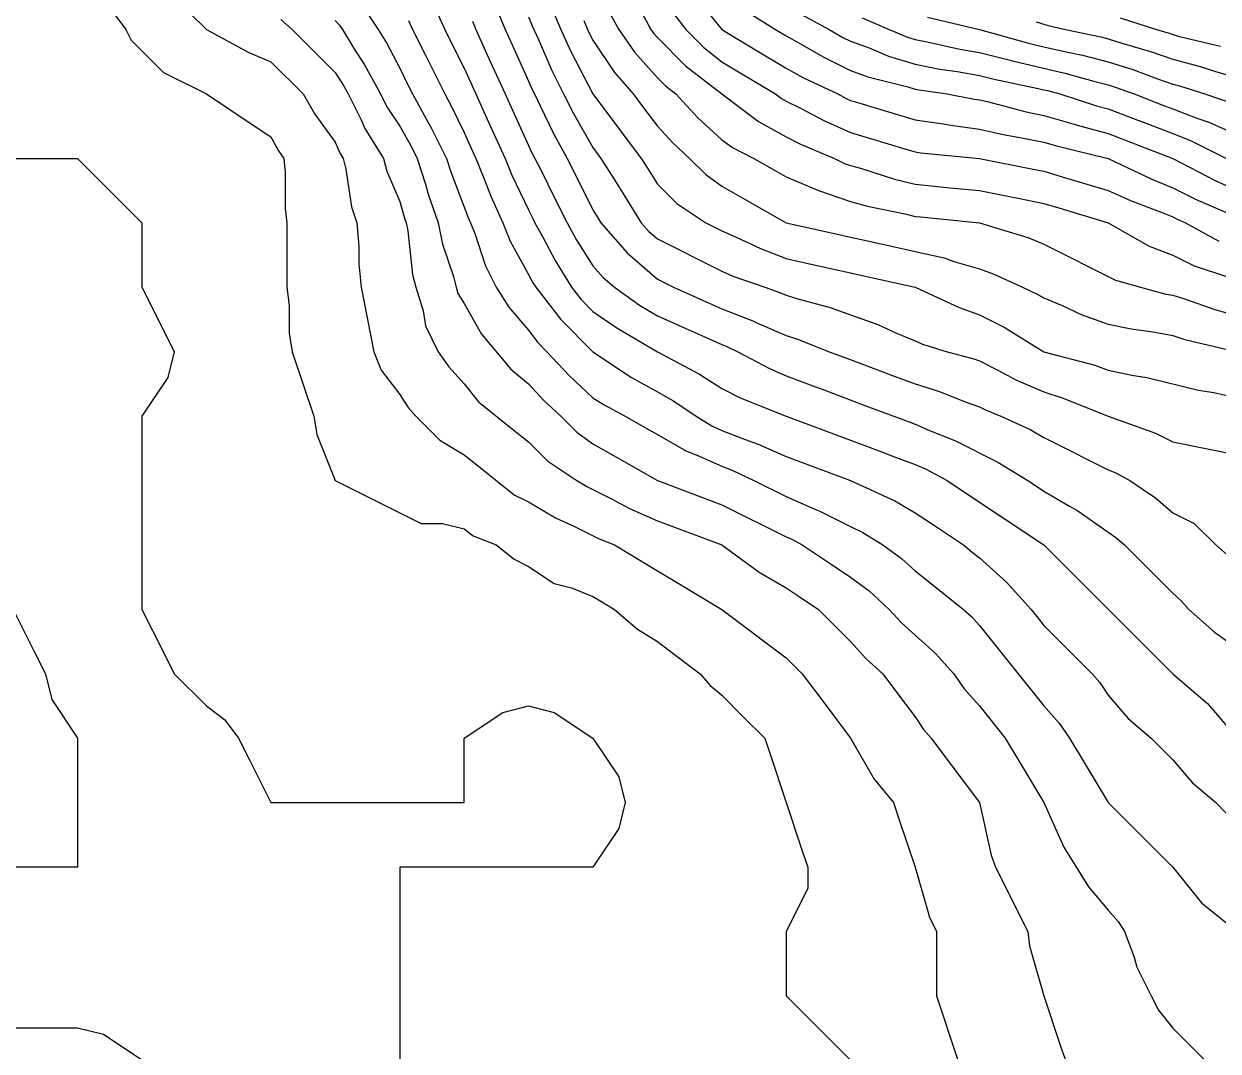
# Model space of a CAD drawing. Header units: inches. Extents: x 794995 to 811195, y 2485918 to 2508058.
# Drawn here: x 805230 to 805786, y 2498673 to 2499151 of the extents above; entities that cross this region are included whole.
import ezdxf

# ---------------------------------------------------------------- set-up
doc = ezdxf.new("R2010")
doc.units = ezdxf.units.IN
doc.header["$MEASUREMENT"] = 0
doc.layers.add('contour', color=7, linetype='Continuous')

msp = doc.modelspace()

# ---------------------------------------------------------------- linework, layer by layer
at = {"layer": 'contour'}
for points in [[(805300.16, 2499163.36), (805315.16, 2499148.36), (805334.57, 2499137.77), (805345.16, 2499133.36), (805360.16, 2499118.36), (805365.69, 2499108.89), (805375.16, 2499095.86), (805377.47, 2499090.67), (805378.91, 2499088.36), (805380.16, 2499083.36), (805382.66, 2499065.86), (805385.16, 2499058.36), (805386.07, 2499047.45), (805386.07, 2499039.27), (805387.16, 2499028.36), (805393.16, 2498998.36), (805396.59, 2498989.79), (805405.16, 2498978.36), (805409.16, 2498972.36), (805412.66, 2498968.36), (805423.91, 2498957.11), (805435.16, 2498950.36), (805441.83, 2498945.03), (805458.49, 2498931.69), (805465.16, 2498928.36), (805477.79, 2498920.99), (805486.59, 2498916.93), (805498.02, 2498911.22), (805505.16, 2498908.36), (805525.16, 2498896.36), (805536.41, 2498889.61), (805555.16, 2498878.36), (805585.16, 2498855.86), (805592.66, 2498848.36), (805602.3, 2498835.5), (805615.16, 2498818.36), (805626.07, 2498799.27), (805635.16, 2498788.36), (805637.66, 2498780.86), (805645.16, 2498758.36), (805651.83, 2498735.03), (805655.16, 2498728.36), (805655.16, 2498698.36), (805665.16, 2498668.36)], [(805541.83, 2499165.03), (805555.16, 2499148.36), (805573.91, 2499137.11), (805585.16, 2499130.36), (805592.9, 2499126.1), (805609.16, 2499118.36), (805613.09, 2499116.29), (805615.16, 2499115.36), (805619.45, 2499114.08), (805635.93, 2499109.13), (805645.16, 2499106.36), (805659.28, 2499104.24), (805660.76, 2499103.96), (805675.16, 2499102), (805686.27, 2499099.47), (805695.69, 2499097.84), (805705.16, 2499095.86), (805710.97, 2499094.17), (805735.16, 2499088.36), (805755.48, 2499078.68), (805765.16, 2499074.72), (805776.07, 2499069.27), (805790.54, 2499062.98)], [(805268.02, 2499161.22), (805277.66, 2499148.36), (805280.16, 2499143.36), (805295.16, 2499128.36), (805315.16, 2499118.36), (805333.16, 2499106.36), (805345.16, 2499098.36), (805348.69, 2499091.89), (805351.16, 2499088.36), (805351.83, 2499081.69), (805351.83, 2499065.03), (805352.66, 2499058.36), (805352.66, 2499028.36), (805353.73, 2499019.79), (805353.73, 2499006.93), (805355.16, 2498998.36), (805365.16, 2498968.36), (805366.59, 2498959.79), (805375.16, 2498938.36), (805415.16, 2498918.36), (805425.16, 2498918.36), (805435.16, 2498915.86), (805439.45, 2498912.65), (805450.16, 2498908.36), (805458.49, 2498901.69), (805465.16, 2498898.36), (805477.16, 2498890.36), (805485.16, 2498888.36), (805495.16, 2498884.36), (805498.91, 2498882.11), (805505.16, 2498878.36), (805515.93, 2498869.13), (805525.16, 2498863.36), (805533.73, 2498856.93), (805545.16, 2498848.36), (805549.7, 2498842.91), (805555.16, 2498838.36), (805565.16, 2498828.36), (805575.16, 2498818.36), (805577.66, 2498810.86), (805592.66, 2498765.86), (805595.16, 2498758.36), (805595.16, 2498748.36), (805585.16, 2498728.36), (805585.16, 2498698.36), (805615.16, 2498668.36)], [(805387.16, 2499160.36), (805395.16, 2499148.36), (805398.95, 2499142.15), (805405.16, 2499130.36), (805409.16, 2499122.36), (805411.16, 2499118.36), (805418.49, 2499105.03), (805419.7, 2499102.91), (805426.98, 2499088.36), (805428.95, 2499082.15), (805437.23, 2499060.43), (805438.16, 2499058.36), (805440.16, 2499053.36), (805445.16, 2499038.36), (805450.16, 2499028.36), (805455.93, 2499019.13), (805465.16, 2499008.36), (805469.45, 2499002.65), (805473.73, 2498998.36), (805484.05, 2498987.25), (805495.16, 2498976.93), (805500.38, 2498973.58), (805510.16, 2498968.36), (805519.7, 2498962.91), (805525.16, 2498959.79), (805538.79, 2498952), (805543.16, 2498950.36), (805555.16, 2498945.03), (805559.96, 2498943.16), (805570.16, 2498938.36), (805585.16, 2498930.86), (805598.49, 2498925.03), (805600.87, 2498924.08), (805615.16, 2498916.93), (805620.87, 2498914.08), (805630.16, 2498908.36), (805638.84, 2498902.05), (805645.16, 2498896.36), (805655.16, 2498888.36), (805667.66, 2498878.36), (805671.63, 2498874.83), (805675.16, 2498870.86), (805685.16, 2498858.36), (805693.16, 2498848.36), (805705.16, 2498833.36), (805712.22, 2498825.42), (805717.16, 2498818.36), (805723.91, 2498807.11), (805735.16, 2498788.36), (805765.16, 2498758.36), (805778.49, 2498741.7), (805811.83, 2498715.03)], [(805419.64, 2499162.84), (805426.16, 2499148.36), (805429.16, 2499142.36), (805435.16, 2499130.36), (805438.91, 2499122.11), (805440.61, 2499118.36), (805445.16, 2499108.36), (805448.28, 2499101.49), (805454.25, 2499088.36), (805457.42, 2499080.62), (805465.16, 2499064.36), (805467.16, 2499060.36), (805468.16, 2499058.36), (805471.83, 2499051.69), (805477.57, 2499040.77), (805485.16, 2499028.36), (805489.53, 2499022.74), (805495.16, 2499017.11), (805506.27, 2499009.47), (805525.16, 2498998.36), (805544.72, 2498987.93), (805555.16, 2498981.22), (805563.73, 2498976.93), (805585.16, 2498968.36), (805615.16, 2498957.11), (805628.79, 2498952), (805633.16, 2498950.36), (805645.16, 2498945.86), (805650.38, 2498943.58), (805660.16, 2498938.36), (805669.16, 2498932.36), (805687.16, 2498920.36), (805705.16, 2498908.36), (805765.16, 2498848.36), (805781.31, 2498834.51), (805795.16, 2498818.36)], [(805448.71, 2499161.91), (805454.25, 2499148.36), (805457.66, 2499140.86), (805465.16, 2499124.36), (805466.98, 2499120.18), (805467.89, 2499118.36), (805470.61, 2499112.91), (805476.77, 2499099.97), (805483.16, 2499088.36), (805487.16, 2499080.36), (805495.16, 2499064.36), (805497.47, 2499060.67), (805498.91, 2499058.36), (805511.16, 2499044.36), (805525.16, 2499032.11), (805532.66, 2499028.36), (805555.16, 2499018.36), (805569.56, 2499012.76), (805571.83, 2499011.7), (805585.16, 2499005.86), (805590.87, 2499004.08), (805605.16, 2498998.36), (805612.43, 2498995.63), (805621.16, 2498992.36), (805634.25, 2498987.45), (805645.16, 2498983.36), (805656.59, 2498979.79), (805668.49, 2498975.03), (805675.16, 2498972.65), (805678.02, 2498971.22), (805685.16, 2498968.36), (805698.84, 2498962.05), (805705.16, 2498958.36), (805718.49, 2498951.7), (805725.16, 2498948.36), (805735.16, 2498943.36), (805738.69, 2498941.89), (805745.16, 2498938.36), (805757.16, 2498930.36), (805765.16, 2498923.36), (805775.16, 2498918.36), (805785.16, 2498908.36), (805790.54, 2498903.75)], [(805475.75, 2499158.95), (805480.16, 2499148.36), (805484.87, 2499138.08), (805495.16, 2499118.36), (805508.02, 2499101.22), (805517.66, 2499088.36), (805520.54, 2499083.75), (805525.16, 2499076.36), (805534.16, 2499067.36), (805547.66, 2499058.36), (805555.16, 2499054.61), (805561.83, 2499051.69), (805573.16, 2499046.36), (805585.16, 2499041.7), (805596.07, 2499039.27), (805606.59, 2499036.93), (805615.16, 2499035.03), (805620.61, 2499033.82), (805645.16, 2499028.36), (805665.69, 2499018.89), (805675.16, 2499015.5), (805686.59, 2499009.79), (805705.16, 2498998.36), (805728.84, 2498992.05), (805735.16, 2498989.79), (805746.07, 2498987.45), (805753.16, 2498986.36), (805777.16, 2498980.36), (805784.25, 2498979.27), (805795.16, 2498976.93)], [(805564.84, 2499158.04), (805580.16, 2499148.36), (805583.28, 2499146.49), (805585.16, 2499145.36), (805591.83, 2499141.69), (805602.43, 2499135.63), (805615.16, 2499129.27), (805623.16, 2499126.36), (805641.83, 2499121.69), (805645.16, 2499120.67), (805647.09, 2499120.3), (805660.16, 2499118.36), (805672.76, 2499115.96), (805675.16, 2499115.63), (805678.69, 2499114.83), (805696.88, 2499110.09), (805705.16, 2499108.36), (805719.28, 2499104.24), (805720.61, 2499103.82), (805735.16, 2499099.9), (805743.49, 2499096.69), (805765.16, 2499088.36), (805784.87, 2499078.08), (805795.16, 2499073.36)], [(805349.77, 2499152.98), (805355.16, 2499148.36), (805365.16, 2499138.36), (805375.16, 2499128.36), (805379.03, 2499122.23), (805381.16, 2499118.36), (805387.16, 2499106.36), (805389.01, 2499102.21), (805397.66, 2499088.36), (805399.16, 2499082.36), (805405.16, 2499068.36), (805407.38, 2499060.58), (805408.16, 2499058.36), (805408.91, 2499054.61), (805411.16, 2499034.36), (805412.66, 2499028.36), (805416.07, 2499017.45), (805417.16, 2499010.36), (805423.16, 2498998.36), (805428.1, 2498991.3), (805435.16, 2498983.36), (805441.83, 2498975.03), (805458.49, 2498961.69), (805465.16, 2498956.36), (805474.16, 2498947.36), (805487.66, 2498938.36), (805492.3, 2498935.5), (805503.73, 2498929.79), (805512.12, 2498925.32), (805525.16, 2498919.61), (805555.16, 2498908.36), (805572.53, 2498895.73), (805585.16, 2498888.36), (805591.16, 2498884.36), (805600.16, 2498878.36), (805615.16, 2498863.36), (805622.22, 2498855.42), (805630.16, 2498848.36), (805636.59, 2498839.79), (805645.16, 2498828.36), (805649.16, 2498822.36), (805652.66, 2498818.36), (805662.3, 2498805.5), (805675.16, 2498788.36), (805680.61, 2498763.82), (805682.66, 2498758.36), (805697.66, 2498728.36), (805698.49, 2498721.69), (805705.16, 2498698.36), (805712.66, 2498675.86), (805715.16, 2498668.36)], [(805375.16, 2499152.65), (805377.16, 2499150.36), (805378.49, 2499148.36), (805383.73, 2499139.79), (805388.71, 2499131.91), (805396.16, 2499118.36), (805399.16, 2499112.36), (805405.16, 2499103.36), (805410.61, 2499093.82), (805413.34, 2499088.36), (805417.16, 2499076.36), (805418.49, 2499071.7), (805423.16, 2499058.36), (805425.16, 2499048.36), (805430.16, 2499033.36), (805431.41, 2499028.36), (805432.3, 2499025.5), (805435.16, 2499020.86), (805443.34, 2499006.54), (805456.98, 2498990.18), (805465.16, 2498983.36), (805472.36, 2498975.56), (805480.16, 2498968.36), (805487.66, 2498960.86), (805495.16, 2498955.5), (805506.07, 2498949.27), (805525.16, 2498938.36), (805555.16, 2498927.11), (805585.16, 2498912.11), (805587.77, 2498910.97), (805592.66, 2498908.36), (805606.16, 2498899.36), (805615.16, 2498893.36), (805623.73, 2498886.93), (805633.16, 2498878.36), (805638.84, 2498872.05), (805654.63, 2498857.84), (805663.16, 2498848.36), (805668.1, 2498841.3), (805675.16, 2498833.36), (805687.16, 2498818.36), (805693.91, 2498807.11), (805705.16, 2498788.36), (805714.39, 2498767.59), (805725.93, 2498749.13), (805735.16, 2498738.36), (805739.77, 2498732.98), (805742.66, 2498728.36), (805747.16, 2498716.36), (805748.49, 2498711.7), (805755.16, 2498698.36), (805758.49, 2498691.69), (805765.16, 2498683.36), (805780.16, 2498668.36)], [(805409.3, 2499152.5), (805411.16, 2499148.36), (805417.16, 2499136.36), (805419.16, 2499132.36), (805426.16, 2499118.36), (805429.35, 2499112.56), (805435.16, 2499100.36), (805438.91, 2499092.11), (805440.61, 2499088.36), (805444.39, 2499079.13), (805447.57, 2499070.77), (805453.16, 2499058.36), (805456.59, 2499049.79), (805465.16, 2499034.36), (805467.23, 2499030.43), (805468.49, 2499028.36), (805480.16, 2499013.36), (805495.16, 2498998.36), (805513.16, 2498986.36), (805525.16, 2498979.61), (805532.36, 2498975.56), (805543.16, 2498968.36), (805550.54, 2498963.75), (805555.16, 2498961.69), (805566.07, 2498957.45), (805572.12, 2498955.32), (805585.16, 2498949.61), (805615.16, 2498938.36), (805635.69, 2498928.89), (805645.16, 2498923.36), (805654.16, 2498917.36), (805667.66, 2498908.36), (805671.83, 2498905.03), (805675.16, 2498902.36), (805687.79, 2498890.99), (805699.16, 2498878.36), (805701.83, 2498875.03), (805705.16, 2498870.86), (805727.66, 2498848.36), (805731.16, 2498844.36), (805735.16, 2498838.36), (805744.39, 2498827.59), (805755.16, 2498818.36), (805760.16, 2498813.36), (805765.16, 2498808.36), (805774.39, 2498797.59), (805785.16, 2498788.36), (805790.16, 2498783.36)], [(805439.03, 2499152.23), (805440.61, 2499148.36), (805445.16, 2499138.36), (805448.28, 2499131.49), (805454.25, 2499118.36), (805457.66, 2499110.86), (805465.16, 2499094.36), (805467.09, 2499090.3), (805468.16, 2499088.36), (805471.16, 2499082.36), (805477.16, 2499070.36), (805483.16, 2499058.36), (805487.42, 2499050.62), (805495.16, 2499038.36), (805499.77, 2499032.98), (805505.16, 2499028.36), (805516.88, 2499020.09), (805525.16, 2499015.03), (805536.7, 2499009.9), (805555.16, 2499001.69), (805557.56, 2499000.76), (805562.66, 2498998.36), (805577.33, 2498990.54), (805585.16, 2498987.11), (805598.79, 2498982), (805603.16, 2498980.36), (805620.61, 2498973.82), (805642.43, 2498965.63), (805645.16, 2498964.61), (805651.83, 2498961.69), (805663.73, 2498956.93), (805683.73, 2498946.93), (805697.66, 2498938.36), (805702.16, 2498935.36), (805705.16, 2498933.36), (805717.16, 2498926.36), (805721.04, 2498924.24), (805735.16, 2498914.36), (805738.69, 2498911.89), (805742.66, 2498908.36), (805765.16, 2498885.86), (805769.16, 2498882.36), (805772.66, 2498878.36), (805784.57, 2498867.77), (805795.16, 2498860.36)], [(805465.16, 2499154.36), (805466.92, 2499150.13), (805467.66, 2499148.36), (805469.77, 2499143.75), (805476.07, 2499129.27), (805481.52, 2499118.36), (805486.07, 2499109.27), (805495.16, 2499093.36), (805498.91, 2499088.36), (805505.16, 2499078.36), (805509.01, 2499072.21), (805517.66, 2499058.36), (805521.16, 2499054.36), (805525.16, 2499050.86), (805555.16, 2499035.86), (805560.38, 2499033.58), (805575.16, 2499028.36), (805582.55, 2499025.75), (805585.16, 2499024.61), (805590.61, 2499022.91), (805605.69, 2499018.89), (805615.16, 2499015.5), (805627.79, 2499010.99), (805636.59, 2499006.93), (805645.16, 2499003.36), (805648.69, 2499001.89), (805660.16, 2498998.36), (805672, 2498995.2), (805675.16, 2498994.08), (805683.73, 2498989.79), (805692.12, 2498985.32), (805705.16, 2498979.61), (805713.73, 2498976.93), (805735.16, 2498968.36), (805757.16, 2498960.36), (805765.16, 2498956.36), (805795.16, 2498950.36)], [(805490.87, 2499152.65), (805492.66, 2499148.36), (805493.45, 2499146.65), (805495.16, 2499143.36), (805505.16, 2499128.36), (805513.91, 2499118.36), (805518.73, 2499111.93), (805525.16, 2499103.36), (805532.36, 2499095.56), (805540.16, 2499088.36), (805547.66, 2499080.86), (805555.16, 2499075.5), (805566.07, 2499069.27), (805585.16, 2499058.36), (805609.7, 2499052.91), (805615.16, 2499051.69), (805623.73, 2499049.79), (805634.25, 2499047.45), (805645.16, 2499045.03), (805658.79, 2499042), (805663.16, 2499040.36), (805675.16, 2499036.93), (805681.47, 2499034.68), (805695.16, 2499028.36), (805702, 2499025.2), (805705.16, 2499023.36), (805713.73, 2499019.79), (805722.53, 2499015.73), (805735.16, 2499011.22), (805745.75, 2499008.95), (805755.93, 2499007.59), (805765.16, 2499005.86), (805770.87, 2499004.08), (805795.16, 2498998.36)], [(805502.9, 2499156.1), (805507.16, 2499148.36), (805514.57, 2499137.77), (805525.16, 2499125.86), (805528.91, 2499122.11), (805533.73, 2499118.36), (805544.05, 2499107.25), (805555.16, 2499096.93), (805560.16, 2499093.36), (805570.16, 2499088.36), (805579.7, 2499082.91), (805585.16, 2499079.79), (805600.16, 2499073.36), (805615.16, 2499068.36), (805622.98, 2499066.19), (805641.16, 2499062.36), (805645.16, 2499061.36), (805647.89, 2499061.09), (805675.16, 2499058.36), (805698.1, 2499051.3), (805705.16, 2499048.36), (805718.49, 2499041.7), (805725.16, 2499038.36), (805735.16, 2499033.36), (805738.49, 2499031.69), (805750.16, 2499028.36), (805762, 2499025.2), (805765.16, 2499024.61), (805770.61, 2499022.91), (805784.72, 2499017.93), (805795.16, 2499015.03)], [(805518.49, 2499155.03), (805522.16, 2499148.36), (805523.39, 2499146.6), (805525.16, 2499144.61), (805538.28, 2499131.49), (805555.16, 2499118.36), (805572.3, 2499105.5), (805585.16, 2499098.36), (805591.83, 2499095.03), (805607.66, 2499088.36), (805612.66, 2499085.86), (805615.16, 2499085.03), (805619.77, 2499083.75), (805635.56, 2499078.76), (805645.16, 2499076.36), (805658.49, 2499075.03), (805661.52, 2499074.72), (805675.16, 2499073.36), (805687.66, 2499070.86), (805693.91, 2499069.61), (805705.16, 2499067.36), (805712.08, 2499065.28), (805735.16, 2499058.36), (805754.25, 2499047.45), (805765.16, 2499043.36), (805775.16, 2499038.36), (805790.16, 2499033.36)], [(805532.66, 2499155.86), (805538.49, 2499148.36), (805546.83, 2499140.03), (805555.16, 2499133.36), (805564.53, 2499127.74), (805580.16, 2499118.36), (805583.02, 2499116.22), (805585.16, 2499115.03), (805591.83, 2499111.69), (805602.74, 2499105.95), (805615.16, 2499100.36), (805624.39, 2499097.59), (805640.87, 2499092.65), (805645.16, 2499091.36), (805647.77, 2499090.97), (805675.16, 2499088.36), (805700.16, 2499083.36), (805705.16, 2499082.36), (805713.73, 2499079.79), (805723.62, 2499076.82), (805735.16, 2499073.36), (805745.5, 2499068.71), (805760.54, 2499062.98), (805765.16, 2499061.09), (805766.98, 2499060.18), (805771.16, 2499058.36), (805786.59, 2499049.79)], [(805592.22, 2499155.42), (805605.16, 2499148.36), (805611.52, 2499144.72), (805615.16, 2499142.91), (805623.73, 2499139.79), (805632.81, 2499136.01), (805645.16, 2499132.21), (805656.77, 2499129.97), (805664.72, 2499128.8), (805675.16, 2499126.93), (805682.02, 2499125.22), (805702.55, 2499120.97), (805705.16, 2499120.36), (805706.78, 2499119.98), (805712.66, 2499118.36), (805729.7, 2499112.91), (805735.16, 2499111.44), (805746.41, 2499107.11), (805751.83, 2499105.03), (805765.16, 2499099.9), (805773.49, 2499096.69), (805790.16, 2499088.36)], [(805620.61, 2499153.82), (805633.16, 2499148.36), (805641.63, 2499144.83), (805645.16, 2499143.75), (805650.87, 2499142.65), (805666.07, 2499139.27), (805675.16, 2499137.65), (805689.44, 2499134.08), (805690.56, 2499133.77), (805714.89, 2499128.09), (805729.44, 2499124.08), (805735.16, 2499122.65), (805738.4, 2499121.6), (805747.16, 2499118.36), (805760.16, 2499113.36), (805765.16, 2499111.44), (805776.41, 2499107.11), (805782.03, 2499105.24), (805795.16, 2499099.27)], [(805650.97, 2499154.17), (805675.16, 2499148.36), (805698.67, 2499141.87), (805705.16, 2499140.36), (805715.59, 2499137.93), (805723.16, 2499136.36), (805735.16, 2499133.36), (805746.51, 2499129.71), (805758.1, 2499125.42), (805765.16, 2499122.98), (805768.8, 2499122), (805780.16, 2499118.36), (805791.41, 2499114.61)], [(805740.61, 2499153.82), (805757.66, 2499148.36), (805763.45, 2499146.65), (805765.16, 2499146.05), (805768.32, 2499145.2), (805787.42, 2499140.62)], [(805701.63, 2499151.89), (805705.16, 2499150.86), (805707.09, 2499150.3), (805715.16, 2499148.36), (805731.73, 2499144.93), (805735.16, 2499144.08), (805741.47, 2499142.05), (805754.87, 2499138.08), (805765.16, 2499134.51), (805777.89, 2499131.09), (805784.57, 2499128.95), (805795.16, 2499125.86)], [(805225.16, 2499088.36), (805255.16, 2499088.36), (805285.16, 2499058.36), (805285.16, 2499028.36), (805295.16, 2499008.36), (805300.16, 2498998.36), (805297.16, 2498986.36), (805285.16, 2498968.36), (805285.16, 2498878.36), (805295.16, 2498858.36), (805300.16, 2498848.36), (805315.16, 2498833.36), (805323.73, 2498826.93), (805330.16, 2498818.36), (805335.16, 2498808.36), (805345.16, 2498788.36), (805405.16, 2498788.36), (805435.16, 2498788.36), (805435.16, 2498818.36), (805453.16, 2498830.36), (805465.16, 2498833.36), (805477.16, 2498830.36), (805495.16, 2498818.36), (805507.16, 2498800.36), (805510.16, 2498788.36), (805507.16, 2498776.36), (805495.16, 2498758.36), (805405.16, 2498758.36), (805405.16, 2498728.36), (805405.16, 2498668.36)], [(805225.16, 2498878.36), (805235.16, 2498858.36), (805240.16, 2498848.36), (805243.16, 2498836.36), (805255.16, 2498818.36), (805255.16, 2498758.36), (805195.16, 2498758.36)], [(805285.16, 2498668.36), (805267.16, 2498680.36), (805255.16, 2498683.36), (805225.16, 2498683.36)]]:
    msp.add_lwpolyline(points, dxfattribs=at)

doc.saveas('drawing.dxf')
